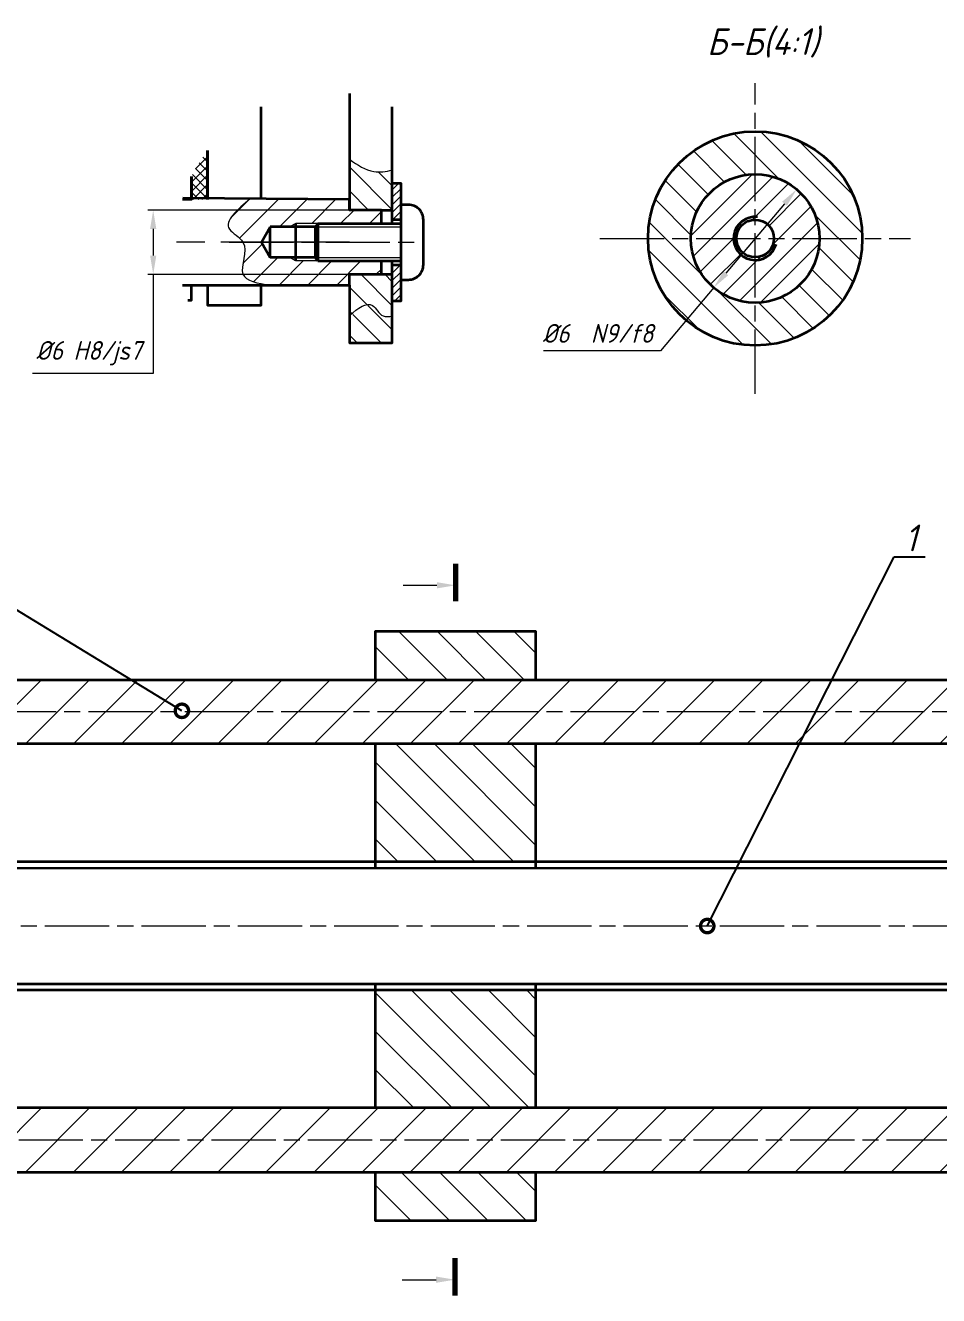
# Model space of a CAD drawing. Header units: millimetres. Extents: x -1657 to 2092, y -1414 to 1302.
# Drawn here: x 180.2 to 350.7, y -1146.2 to -908.9 of the extents above; entities that cross this region are included whole.
import ezdxf
from ezdxf import colors
from ezdxf.entities.mleader import LeaderData, LeaderLine
from ezdxf.math import Vec2, Vec3

# ---------------------------------------------------------------- set-up
doc = ezdxf.new("R2010")
doc.units = ezdxf.units.MM
doc.linetypes.add('AM_ISO08W050', pattern=[18, 12, -1.5, 3, -1.5])
doc.linetypes.add('AM_ISO08W050x2', pattern=[9, 6, -0.75, 1.5, -0.75])
doc.layers.get('0').update_dxf_attribs({"lineweight": 80})
for name, color, linetype, lineweight in [('AM_0', 7, 'Continuous', 35), ('AM_4', 3, 'Continuous', 15), ('AM_5', 3, 'Continuous', 15), ('AM_6', 2, 'Continuous', 35), ('AM_7', 4, 'AM_ISO08W050', 15), ('AM_8', 1, 'Continuous', 15), ('основные', 7, 'Continuous', 35), ('оч жирные', 7, 'Continuous', 70), ('тонкие', 2, 'Continuous', 15)]:
    doc.layers.add(name, color=color, linetype=linetype, lineweight=lineweight)
doc.styles.get("Standard").update_dxf_attribs({"font": 'geniso.shx', "oblique": 15})
doc.dimstyles.new('AM_GOST$0', dxfattribs={"dimtxt": 3.5, "dimasz": 3.5, "dimexe": 1, "dimexo": 1, "dimgap": 1.5, "dimtad": 1, "dimtoh": 1, "dimtxsty": 'Standard', "dimcen": 0, "dimclrd": 256, "dimclre": 256, "dimclrt": 2, "dimadec": 0, "dimazin": 2, "dimtp": 0.1, "dimtm": 0.1, "dimtfac": 0.71, "dimtmove": 0, "dimatfit": 3, "dimfxl": 1, "dimtolj": 1, "dimlwd": -1, "dimlwe": -1, "dimarcsym": 1})
doc.dimstyles.new('AM_GOST$3', dxfattribs={"dimtxt": 3.5, "dimasz": 3.5, "dimexe": 1, "dimexo": 1, "dimgap": 1.5, "dimtad": 1, "dimtoh": 1, "dimtxsty": 'Standard', "dimcen": 0, "dimclrd": 256, "dimclre": 256, "dimclrt": 2, "dimadec": 0, "dimazin": 2, "dimtp": 0.1, "dimtm": 0.1, "dimtfac": 0.71, "dimtdec": 3, "dimtofl": 0, "dimtmove": 0, "dimatfit": 2, "dimfxl": 1, "dimtolj": 1, "dimlwd": -1, "dimlwe": -1, "dimarcsym": 1})
pattern_1 = [(135, (-229.4589, -490.5489), (-1.122532, -1.122532), [])]
pattern_2 = [(45, (-229.4589, -490.5489), (-0.3535534, 0.3535534), [])]

# ---------------------------------------------------------------- blocks, each defined once
blk = doc.blocks.new('*D43')
at = {"layer": 'AM_5', "linetype": 'ByBlock', "transparency": 16777216}
for p, q in [((321.9, -942.2), (310.94, -955.2)), ((308.68, -957.87), (298.72, -969.68)), ((298.72, -969.68), (276.91, -969.68))]:
    blk.add_line(p, q, dxfattribs=at)
at = {"layer": 'AM_5', "transparency": 16777216}
for points in [[(321.45, -941.83), (322.34, -942.58), (324.15, -939.53)], [(310.49, -954.82), (311.38, -955.58), (308.68, -957.87)]]:
    blk.add_solid(points, dxfattribs=at)
at = {"layer": 'Defpoints', "color": 0, "transparency": 16777216}
for p in [(324.15, -939.53), (308.68, -957.87)]:
    blk.add_point(p, dxfattribs=at)
at = {"layer": 'AM_5', "color": 2, "transparency": 16777216, "insert": (287.07, -966.43), "char_height": 3.5, "attachment_point": 5}
blk.add_mtext('\\A1;%%C6 {}{\\C2; N9/f8}', dxfattribs=at)
blk = doc.blocks.new('_DotSmall')
at = {"color": 0, "linetype": 'ByBlock', "const_width": 0.5}
blk.add_lwpolyline([(-0.0625, 0, 1), (0.0625, 0, 1)], format="xyb", close=True, dxfattribs=at)
blk = doc.blocks.new('GENZOONAXZ9P5')
at = {"layer": 'AM_8'}
h = blk.add_hatch(dxfattribs=at)
h.set_pattern_fill('_U', color=256, scale=0.61, angle=45, style=0, double=1, pattern_type=0)
h.set_pattern_definition([(45, (-293.8613, -419.08837), (-0.43133514, 0.43133514), []), (135, (-293.8613, -419.08837), (-0.43133514, -0.43133514), [])])
edge = h.paths.add_edge_path()
edge.add_line((-11.14, 4), (-11.14, 8.56))
edge.add_arc((0, 0), 14.05, 142.4608, 154.1212)
edge.add_line((-12.64, 6.13), (-12.64, 4))
edge.add_line((-12.64, 4), (-11.14, 4))
h = blk.add_hatch(dxfattribs=at)
h.set_pattern_fill('ANSI31', color=256, scale=0.5, angle=90, style=0)
h.set_pattern_definition(pattern_1)
h.paths.add_polyline_path([(6.11, -9.39), (6.11, -6.89), (6.11, -3), (5.11, -3), (2.11, -3), (2.11, -4), (2.11, -6.83), (2.11, -9.39)])
edge = h.paths.add_edge_path(flags=16)
edge.add_spline(control_points=[(6.11, -6.89), (5.8, -6.95), (5, -7.11), (4.17, -5.03), (2.95, -6.69), (2.11, -6.83)], knot_values=[0, 0, 0, 0, 0.87456, 2.243356, 4.583662, 4.583662, 4.583662, 4.583662], degree=3, periodic=0)
edge.add_spline(control_points=[(2.11, -6.83), (2.91, -6.19), (4.18, -5.25), (4.99, -6.95), (5.81, -7.13), (6.11, -6.89)], knot_values=[0, 0, 0, 0, 2.340306, 3.709102, 4.583662, 4.583662, 4.583662, 4.583662], degree=3, periodic=0)
edge = h.paths.add_edge_path()
edge.add_line((6.11, 3), (6.11, 6.72))
edge.add_spline(control_points=[(6.11, 6.72), (5.53, 6.61), (4.03, 6.14), (2.98, 7.89), (2.11, 7.74)], knot_values=[0, 0, 0, 0, 1.7259, 4.277618, 4.277618, 4.277618, 4.277618], degree=3, periodic=0)
edge.add_line((2.11, 7.74), (2.11, 3))
edge.add_line((2.11, 3), (5.11, 3))
edge.add_line((5.11, 3), (6.11, 3))
h = blk.add_hatch(dxfattribs=at)
h.set_pattern_fill('_U', color=256, scale=0.5, angle=45, style=0, pattern_type=0)
h.set_pattern_definition(pattern_2)
h.paths.add_polyline_path([(6.11, 5.5), (6.11, 2.11), (6.91, 2.11), (6.91, 5.5)])
h = blk.add_hatch(dxfattribs=at)
h.set_pattern_fill('ANSI31', color=256, scale=0.6, style=0)
h.set_pattern_definition([(45, (-229.4589, -490.549), (-1.3470384, 1.3470384), [])])
edge = h.paths.add_edge_path()
edge.add_line((5.11, -3), (2.11, -3))
edge.add_line((2.11, -3), (2.11, -4))
edge.add_line((2.11, -4), (-5.31, -4))
edge.add_spline(control_points=[(-5.31, -4), (-6.45, -3.83), (-8.81, -3.48), (-7.35, -0.85), (-7.83, 0)], knot_values=[5.21389, 5.21389, 5.21389, 5.21389, 7.934252, 10.909881, 10.909881, 10.909881, 10.909881], degree=3, periodic=0)
edge.add_spline(control_points=[(-7.83, 0), (-8.12, 0.5), (-10.25, 1.46), (-8.37, 3.02), (-7.13, 4.07)], knot_values=[0, 0, 0, 0, 1.747149, 5.21389, 5.21389, 5.21389, 5.21389], degree=3, periodic=0)
edge.add_line((-7.13, 4.07), (2.11, 4))
edge.add_line((2.11, 4), (2.11, 3))
edge.add_line((2.11, 3), (5.11, 3))
edge.add_line((5.11, 3), (5.11, 1.75))
edge.add_line((5.11, 1.75), (-2.89, 1.75))
edge.add_line((-2.89, 1.75), (-3.49, 1.43))
edge.add_line((-3.49, 1.43), (-5.29, 1.43))
edge.add_line((-5.29, 1.43), (-6.11, 0))
edge.add_line((-6.11, 0), (-5.29, -1.43))
edge.add_line((-5.29, -1.43), (-3.49, -1.43))
edge.add_line((-3.49, -1.43), (-2.89, -1.75))
edge.add_line((-2.89, -1.75), (-0.85, -1.75))
edge.add_line((-0.85, -1.75), (5.11, -1.75))
edge.add_line((5.11, -1.75), (5.11, -3))
h = blk.add_hatch(dxfattribs=at)
h.set_pattern_fill('_U', color=256, scale=0.5, angle=45, style=0, pattern_type=0)
h.set_pattern_definition(pattern_2)
h.paths.add_polyline_path([(6.91, -5.5), (6.91, -2.11), (6.11, -2.11), (6.11, -5.5)])
h = blk.add_hatch(dxfattribs=at)
h.set_pattern_fill('ANSI31', color=256, scale=0.5, angle=90, style=0)
h.set_pattern_definition(pattern_1)
edge = h.paths.add_edge_path()
edge.add_line((2.11, -3), (2.11, -4))
edge.add_line((2.11, -4), (2.11, -6.83))
edge.add_spline(control_points=[(2.11, -6.83), (2.91, -6.19), (4.18, -5.17), (5, -7.09), (5.8, -6.95), (6.11, -6.89)], knot_values=[0, 0, 0, 0, 2.340306, 3.709102, 4.583662, 4.583662, 4.583662, 4.583662], degree=3, periodic=0)
edge.add_line((6.11, -6.89), (6.11, -3))
edge.add_line((6.11, -3), (5.11, -3))
edge.add_line((5.11, -3), (2.11, -3))
at = {"layer": 'AM_0'}
for p, q in [((-6.11, 0), (-5.29, 1.43)), ((-1.09, 1.43), (-5.29, 1.43)), ((-5.29, -1.43), (-5.29, 1.43)), ((-2.89, -1.75), (-2.89, 1.75)), ((-6.11, 0), (-5.29, -1.43)), ((-1.09, -1.43), (-5.29, -1.43))]:
    blk.add_line(p, q, dxfattribs=at)
at = {"layer": 'AM_4'}
for p, q in [((-2.89, 1.75), (-3.49, 1.43)), ((6.06, 1.75), (-2.89, 1.75)), ((-1.09, 1.43), (6.91, 1.43)), ((-2.89, -1.75), (-3.49, -1.43)), ((6.06, -1.75), (-2.89, -1.75)), ((-1.09, -1.43), (6.91, -1.43))]:
    blk.add_line(p, q, dxfattribs=at)
at = {"layer": 'AM_7'}
blk.add_line((2.11, 0), (-14.05, 0), dxfattribs=at)
at = {"layer": 'AM_7', "linetype": 'AM_ISO08W050x2'}
blk.add_line((-9.11, 0), (9.11, 0), dxfattribs=at)
at = {"layer": 'основные'}
for p, q in [((2.11, 13.89), (2.11, 3)), ((-6.14, 4), (-6.14, 12.63)), ((6.11, 1.75), (6.11, 12.65)), ((-11.14, 8.56), (-11.14, 4)), ((-11.14, 4), (-11.14, 8.56)), ((-12.64, 6.13), (-12.64, 4)), ((-12.64, 4), (-12.64, 6.13)), ((5.11, 3), (6.11, 3)), ((-0.85, 1.75), (-1.09, 1.43)), ((-1.09, 1.43), (-1.09, -1.43)), ((-0.85, 1.75), (6.91, 1.75)), ((-0.85, 1.75), (-0.85, -1.75)), ((6.11, 2.11), (6.91, 2.11)), ((-0.85, -1.75), (-1.09, -1.43)), ((-0.85, -1.75), (6.91, -1.75)), ((6.11, -2.11), (6.91, -2.11)), ((5.11, -3), (6.11, -3))]:
    blk.add_line(p, q, dxfattribs=at)
for points in [[(-12.64, 6.13), (-12.64, 4), (-13.47, 4)], [(6.11, 1.75), (6.11, 5.5), (6.91, 5.5), (6.91, -5.5), (6.11, -5.5), (6.11, -1.75)], [(2.11, 3), (2.11, 4), (-13.43, 4.11)], [(5.11, 1.75), (5.11, 3), (2.11, 3), (2.11, 3)], [(2.11, -3), (2.11, -3), (5.11, -3), (5.11, -1.75)], [(2.11, -4), (2.11, -9.39), (6.11, -9.39), (6.11, -1.75)], [(-13.47, -4), (2.11, -4), (2.11, -3)], [(-12.97, -5.4), (-12.64, -5.4), (-12.64, -4)], [(-11.14, -4), (-11.14, -5.89), (-6.14, -5.89), (-6.14, -4)]]:
    blk.add_lwpolyline(points, dxfattribs=at)
blk.add_lwpolyline([(6.91, -3.5), (7.61, -3.5, 0.414214), (9.01, -2.1), (9.01, 2.1, 0.414214), (7.61, 3.5), (6.91, 3.5)], format="xyb", close=True, dxfattribs=at)
at = {"layer": 'тонкие'}
for points in [[(2.11, 7.74), (4.39, 6.59), (6.11, 6.72)], [(-7.13, 4.07), (-9.09, 1.21), (-7.83, 0), (-7.83, -2.98), (-5.31, -4)], [(2.11, -6.83), (4.27, -5.92), (5.24, -6.89), (6.11, -6.89)]]:
    blk.add_spline(points, degree=3, dxfattribs=at)
blk = doc.blocks.new('*D126')
at = {"layer": 'AM_5', "linetype": 'ByBlock', "transparency": 16777216}
for p, q in [((245.68, -943.4), (203.04, -943.4)), ((204.04, -946.9), (204.04, -951.9)), ((245.68, -955.4), (203.04, -955.4)), ((204.04, -955.4), (204.04, -973.9)), ((204.04, -973.9), (181.5, -973.9))]:
    blk.add_line(p, q, dxfattribs=at)
at = {"layer": 'AM_5', "transparency": 16777216}
for points in [[(203.46, -946.9), (204.62, -946.9), (204.04, -943.4)], [(203.46, -951.9), (204.62, -951.9), (204.04, -955.4)]]:
    blk.add_solid(points, dxfattribs=at)
at = {"layer": 'Defpoints', "color": 0, "transparency": 16777216}
for p in [(246.68, -943.4), (204.04, -955.4), (246.68, -955.4)]:
    blk.add_point(p, dxfattribs=at)
at = {"layer": 'AM_5', "color": 2, "transparency": 16777216, "insert": (192.02, -970.14), "char_height": 3.5, "attachment_point": 5}
blk.add_mtext('\\A1;%%C6{}{\\C2; H8/js7}', dxfattribs=at)

msp = doc.modelspace()

# ---------------------------------------------------------------- hatches: boundary and pattern name
at = {"layer": 'AM_8'}
h = msp.add_hatch(dxfattribs=at)
h.set_pattern_fill('ANSI31', color=256, scale=1.2, angle=90, style=0)
h.set_pattern_definition([(135, (-855.329, -1738.8237), (-2.694077, -2.694077), [])])
h.paths.add_polyline_path([(316.416, -936.701), (316.416, -928.701, 0.4142136), (296.416, -948.701), (304.416, -948.701, -0.4142136)])
h.paths.add_polyline_path([(316.416, -928.701), (316.416, -936.701, -0.4142136), (328.416, -948.701), (336.416, -948.701, 0.4142136)])
h.paths.add_polyline_path([(336.416, -948.701), (328.416, -948.701, -0.4142136), (316.416, -960.701), (316.416, -968.701, 0.4142136)])
h.paths.add_polyline_path([(316.416, -960.701, -0.4142136), (304.416, -948.701), (296.416, -948.701, 0.4142136), (316.416, -968.701)])
h = msp.add_hatch(dxfattribs=at)
h.set_pattern_fill('_U', color=256, scale=3, angle=45, style=0, pattern_type=0)
h.set_pattern_definition([(45, (-855.329, -1738.8237), (-2.1213203, 2.1213203), [])])
edge = h.paths.add_edge_path()
edge.add_arc((316.416, -948.701), 12, 191.45916, 485.68818)
edge.add_arc((316.416, -948.701), 12, 125.68818, 191.45916)
edge = h.paths.add_edge_path(flags=16)
edge.add_arc((316.416, -948.701), 3.511, -234.31182, 11.45916, ccw=False)
edge.add_arc((316.416, -948.701), 3.511, 11.45916, 125.68818, ccw=False)
h = msp.add_hatch(dxfattribs=at)
h.set_pattern_fill('ANSI31', color=256, scale=1.6, angle=90)
h.set_pattern_definition([(135, (-2e-13, -1375.711), (-3.5921, -3.5921), [])])
h.paths.add_polyline_path([(275.493, -1022.132), (245.493, -1022.132), (245.493, -1031.144), (275.493, -1031.144)])
h.paths.add_polyline_path([(275.493, -1043.132), (245.493, -1043.129), (245.493, -1065.131), (275.493, -1065.133)])
h.paths.add_polyline_path([(275.493, -1089.133), (245.493, -1089.132), (245.493, -1111.123), (275.493, -1111.12)])
h.paths.add_polyline_path([(275.493, -1123.109), (245.493, -1123.109), (245.493, -1132.132), (275.493, -1132.132)])
h = msp.add_hatch(dxfattribs=at)
h.set_pattern_fill('ANSI31', color=256, scale=2, style=0)
h.set_pattern_definition([(45, (79.286, -1377.5065), (-4.49013, 4.49013), [])])
edge = h.paths.add_edge_path()
edge.add_line((172.294, -1037.137), (164.972, -1037.137))
edge.add_line((164.972, -1037.137), (164.068, -1038.704))
edge.add_line((164.068, -1038.704), (161.668, -1038.704))
edge.add_line((161.668, -1038.704), (160.868, -1039.137))
edge.add_line((160.868, -1039.137), (159.414, -1039.137))
edge.add_line((159.414, -1039.137), (159.414, -1039.137))
edge.add_line((159.414, -1039.137), (146.868, -1039.137))
edge.add_line((146.868, -1039.137), (146.868, -1041.137))
edge.add_line((146.868, -1041.137), (148.868, -1041.137))
edge.add_line((148.868, -1041.137), (152.868, -1041.137))
edge.add_line((152.868, -1041.137), (152.868, -1043.12))
edge.add_line((152.868, -1043.12), (171.26, -1043.122))
edge.add_arc((154.458, -1037.137), 17.836, 340.39269, 360)
edge = h.paths.add_edge_path()
edge.add_line((171.258, -1031.144), (152.873, -1031.144))
edge.add_line((152.873, -1031.144), (152.875, -1033.162))
edge.add_line((152.875, -1033.162), (146.868, -1033.137))
edge.add_line((146.868, -1033.137), (146.868, -1035.137))
edge.add_line((146.868, -1035.137), (159.414, -1035.137))
edge.add_line((159.414, -1035.137), (160.868, -1035.137))
edge.add_line((160.868, -1035.137), (161.668, -1035.57))
edge.add_line((161.668, -1035.57), (164.068, -1035.57))
edge.add_line((164.068, -1035.57), (164.972, -1037.137))
edge.add_line((164.972, -1037.137), (172.294, -1037.137))
edge.add_arc((154.458, -1037.137), 17.836, 360, 379.63137)
edge = h.paths.add_edge_path()
edge.add_line((392.931, -1031.143), (171.258, -1031.144))
edge.add_arc((154.458, -1037.137), 17.836, 0, 19.63137, ccw=False)
edge.add_line((172.294, -1037.137), (380.827, -1037.137))
edge.add_line((380.827, -1037.137), (381.731, -1035.57))
edge.add_line((381.731, -1035.57), (384.131, -1035.57))
edge.add_line((384.131, -1035.57), (384.931, -1035.137))
edge.add_line((384.931, -1035.137), (386.385, -1035.137))
edge.add_line((386.385, -1035.137), (386.385, -1035.137))
edge.add_line((386.385, -1035.137), (398.931, -1035.137))
edge.add_line((398.931, -1035.137), (398.931, -1033.162))
edge.add_line((398.931, -1033.162), (392.931, -1033.137))
edge.add_line((392.931, -1033.137), (392.931, -1031.143))
edge = h.paths.add_edge_path()
edge.add_line((398.931, -1039.137), (386.385, -1039.137))
edge.add_line((386.385, -1039.137), (384.931, -1039.137))
edge.add_line((384.931, -1039.137), (384.131, -1038.704))
edge.add_line((384.131, -1038.704), (381.731, -1038.704))
edge.add_line((381.731, -1038.704), (380.827, -1037.137))
edge.add_line((380.827, -1037.137), (172.294, -1037.137))
edge.add_arc((154.458, -1037.137), 17.836, -19.63079, 0, ccw=False)
edge.add_line((171.258, -1043.129), (392.931, -1043.128))
edge.add_line((392.931, -1043.128), (392.931, -1041.137))
edge.add_line((392.931, -1041.137), (398.931, -1041.137))
edge.add_line((398.931, -1041.137), (398.931, -1039.137))
h = msp.add_hatch(dxfattribs=at)
h.set_pattern_fill('ANSI31', color=256, scale=2, style=0)
h.set_pattern_definition([(45, (79.286, -1457.4856), (-4.49013, 4.49013), [])])
edge = h.paths.add_edge_path()
edge.add_line((172.294, -1117.116), (164.972, -1117.116))
edge.add_line((164.972, -1117.116), (164.068, -1118.683))
edge.add_line((164.068, -1118.683), (161.668, -1118.683))
edge.add_line((161.668, -1118.683), (160.868, -1119.116))
edge.add_line((160.868, -1119.116), (159.414, -1119.116))
edge.add_line((159.414, -1119.116), (159.414, -1119.116))
edge.add_line((159.414, -1119.116), (146.868, -1119.116))
edge.add_line((146.868, -1119.116), (146.868, -1121.116))
edge.add_line((146.868, -1121.116), (148.868, -1121.116))
edge.add_line((148.868, -1121.116), (152.868, -1121.116))
edge.add_line((152.868, -1121.116), (152.868, -1123.099))
edge.add_line((152.868, -1123.099), (171.26, -1123.101))
edge.add_arc((154.458, -1117.116), 17.836, 340.39269, 360)
edge = h.paths.add_edge_path()
edge.add_line((171.258, -1111.123), (152.873, -1111.123))
edge.add_line((152.873, -1111.123), (152.875, -1113.142))
edge.add_line((152.875, -1113.142), (145.868, -1113.116))
edge.add_line((145.868, -1113.116), (145.868, -1115.116))
edge.add_line((145.868, -1115.116), (159.414, -1115.116))
edge.add_line((159.414, -1115.116), (160.868, -1115.116))
edge.add_line((160.868, -1115.116), (161.668, -1115.549))
edge.add_line((161.668, -1115.549), (164.068, -1115.549))
edge.add_line((164.068, -1115.549), (164.972, -1117.116))
edge.add_line((164.972, -1117.116), (172.294, -1117.116))
edge.add_arc((154.458, -1117.116), 17.836, 360, 379.63137)
edge = h.paths.add_edge_path()
edge.add_line((392.931, -1111.122), (171.258, -1111.123))
edge.add_arc((154.458, -1117.116), 17.836, 0, 19.63137, ccw=False)
edge.add_line((172.294, -1117.116), (380.827, -1117.116))
edge.add_line((380.827, -1117.116), (381.731, -1115.549))
edge.add_line((381.731, -1115.549), (384.131, -1115.549))
edge.add_line((384.131, -1115.549), (384.931, -1115.116))
edge.add_line((384.931, -1115.116), (386.385, -1115.116))
edge.add_line((386.385, -1115.116), (386.385, -1115.116))
edge.add_line((386.385, -1115.116), (398.931, -1115.112))
edge.add_line((398.931, -1115.112), (398.931, -1113.138))
edge.add_line((398.931, -1113.138), (392.931, -1113.116))
edge.add_line((392.931, -1113.116), (392.931, -1111.122))
edge = h.paths.add_edge_path()
edge.add_line((398.931, -1119.125), (386.385, -1119.116))
edge.add_line((386.385, -1119.116), (384.931, -1119.116))
edge.add_line((384.931, -1119.116), (384.131, -1118.683))
edge.add_line((384.131, -1118.683), (381.731, -1118.683))
edge.add_line((381.731, -1118.683), (380.827, -1117.116))
edge.add_line((380.827, -1117.116), (172.294, -1117.116))
edge.add_arc((154.458, -1117.116), 17.836, -19.63079, 0, ccw=False)
edge.add_line((171.258, -1123.108), (392.931, -1123.107))
edge.add_line((392.931, -1123.107), (392.931, -1121.116))
edge.add_line((392.931, -1121.116), (398.931, -1121.125))
edge.add_line((398.931, -1121.125), (398.931, -1119.125))

# ---------------------------------------------------------------- linework, layer by layer
at = {"layer": 'AM_5'}
for p, q in [((250.674, -1013.486), (256.993, -1013.486)), ((250.532, -1143.197), (256.851, -1143.197))]:
    msp.add_line(p, q, dxfattribs=at)
at = {"layer": 'AM_5', "linetype": 'Continuous'}
for points in [[(256.993, -1014.069), (256.993, -1012.902), (260.493, -1013.486)], [(256.851, -1143.78), (256.851, -1142.613), (260.351, -1143.197)]]:
    msp.add_trace(points, dxfattribs=at)
at = {"layer": 'AM_6'}
msp.add_arc((316.416, -948.701), 4.042, 83.98269, 345.13945, dxfattribs=at)
at = {"layer": 'AM_7'}
for p, q in [((316.416, -977.705), (316.416, -919.697)), ((287.412, -948.701), (345.42, -948.701)), ((401.931, -1037.137), (141.881, -1037.137)), ((321.931, -1043.137), (152.868, -1043.12)), ((537.837, -1077.143), (131.688, -1077.126)), ((321.931, -1111.116), (152.868, -1111.132)), ((406.931, -1117.116), (138.868, -1117.116))]:
    msp.add_line(p, q, dxfattribs=at)
at = {"layer": 'основные'}
for p, q in [((471.65, -1065.143), (154.868, -1065.126)), ((440.651, -1066.371), (152.868, -1066.353)), ((152.868, -1087.9), (440.651, -1087.916)), ((455.658, -1089.143), (154.95, -1089.126))]:
    msp.add_line(p, q, dxfattribs=at)
for points in [[(275.493, -1031.144), (275.493, -1022.132), (245.493, -1022.132), (245.493, -1031.144)], [(152.875, -1033.162), (152.868, -1031.144), (392.931, -1031.143), (392.931, -1033.14)], [(392.931, -1041.137), (392.931, -1043.128), (152.868, -1043.129), (152.868, -1041.137)], [(245.493, -1043.129), (245.493, -1066.359)], [(275.493, -1066.361), (275.493, -1043.128)], [(245.493, -1087.905), (245.493, -1111.124)], [(275.493, -1111.124), (275.493, -1087.907)], [(392.931, -1113.12), (392.931, -1111.124), (152.868, -1111.123), (152.868, -1113.12)], [(152.868, -1121.112), (152.868, -1123.108), (392.931, -1123.109), (392.931, -1121.112)], [(245.493, -1123.109), (245.493, -1132.132), (275.493, -1132.132), (275.493, -1123.109)]]:
    msp.add_lwpolyline(points, dxfattribs=at)
for radius in [20, 12, 3.511]:
    msp.add_circle((316.416, -948.701), radius, dxfattribs=at)
at = {"layer": 'оч жирные'}
for p, q in [((260.493, -1009.455), (260.493, -1016.455)), ((260.351, -1139.166), (260.351, -1146.166))]:
    msp.add_line(p, q, dxfattribs=at)

# ---------------------------------------------------------------- block references
at = {"layer": 'AM_0', "xscale": 2, "yscale": 2, "zscale": 2}
msp.add_blockref('GENZOONAXZ9P5', (236.459, -949.395), dxfattribs=at)

# ---------------------------------------------------------------- texts
at = {"layer": 'основные', "insert": (307.433, -909.422), "char_height": 5, "attachment_point": 1}
msp.add_mtext('Б-Б(4:1)', dxfattribs=at)

# ---------------------------------------------------------------- dimensions: what is measured, and where the dimension line sits
at = {"layer": 'AM_5'}
dim = msp.add_diameter_dim_2p(p1=(324.152, -939.527), p2=(308.68, -957.875), text='%%C6 {}{\\C2; N9/f8}', dimstyle='AM_GOST$3', dxfattribs=at)
dim.commit()
dim.dimension.update_dxf_attribs({"geometry": '*D43', "text_midpoint": (287.066, -969.682), "dimtype": 163})
dim = msp.add_linear_dim(base=(204.04, -955.395), p1=(246.682, -943.395), p2=(246.682, -955.395), angle=90, text='%%C<>{}{\\C2; H8/js7}', dimstyle='AM_GOST$0', override={"dimlfac": 0.5, "dimtdec": 3}, dxfattribs=at)
dim.commit()
dim.dimension.update_dxf_attribs({"geometry": '*D126', "text_midpoint": (192.021, -973.896), "dimtype": 160})

# ---------------------------------------------------------------- leaders
at = {"layer": 'AM_4'}
ml = msp.add_multileader_mtext('Standard', dxfattribs=at)
ml.set_content('8', color=256)
ml.set_leader_properties()
ml.set_arrow_properties(name='DOTSMALL')
ml.build(insert=Vec2(0, 0))
ml.multileader.update_dxf_attribs({"text_left_attachment_type": 6, "text_right_attachment_type": 6, "dogleg_length": 0, "arrow_head_size": 5})
ctx = ml.context
ctx.base_point, ctx.char_height, ctx.arrow_head_size, ctx.plane_origin = Vec3(157.244, -1009.499), 5, 5, Vec3(209.394, -1036.934)
ctx.left_attachment, ctx.right_attachment, ctx.text_align_type = 6, 6, 2
notes = []
notes.append((ctx, [(1, (1, 1, 0), (164.45, -1009.499), (-1, 0), 0, [(0, [(209.394, -1036.934)], 0, [])])]))
ctx.mtext.insert, ctx.mtext.alignment, ctx.mtext.flow_direction = Vec3(162.45, -1003.499), 3, 5
ml = msp.add_multileader_mtext('Standard', dxfattribs=at)
ml.set_content('1', color=256)
ml.set_leader_properties()
ml.set_arrow_properties(name='DOTSMALL')
ml.build(insert=Vec2(0, 0))
ml.multileader.update_dxf_attribs({"text_left_attachment_type": 6, "text_right_attachment_type": 6, "dogleg_length": 0, "arrow_head_size": 5})
ctx = ml.context
ctx.base_point, ctx.char_height, ctx.arrow_head_size, ctx.plane_origin = Vec3(342.344, -1008.139), 5, 5, Vec3(494.15, -1077.143)
ctx.left_attachment, ctx.right_attachment = 6, 6
notes.append((ctx, [(0, (1, 1, 0), (342.344, -1008.139), (1, 0), 0, [(0, [(307.467, -1077.134)], 0, [])])]))
ctx.mtext.insert, ctx.mtext.flow_direction = Vec3(344.344, -1002.139), 5
for ctx, leaders in notes:
    for number, flags, end, landing, length, lines in leaders:
        leader = LeaderData()
        leader.index, (leader.has_last_leader_line, leader.has_dogleg_vector, leader.attachment_direction) = number, flags
        leader.last_leader_point, leader.dogleg_vector, leader.dogleg_length = Vec3(end), Vec3(landing), length
        for number, points, colour, breaks in lines:
            line = LeaderLine()
            line.index, line.vertices, line.color, line.breaks = number, Vec3.list(points), colors.encode_raw_color(colour), breaks
            leader.lines.append(line)
        ctx.leaders.append(leader)

doc.saveas('drawing.dxf')
